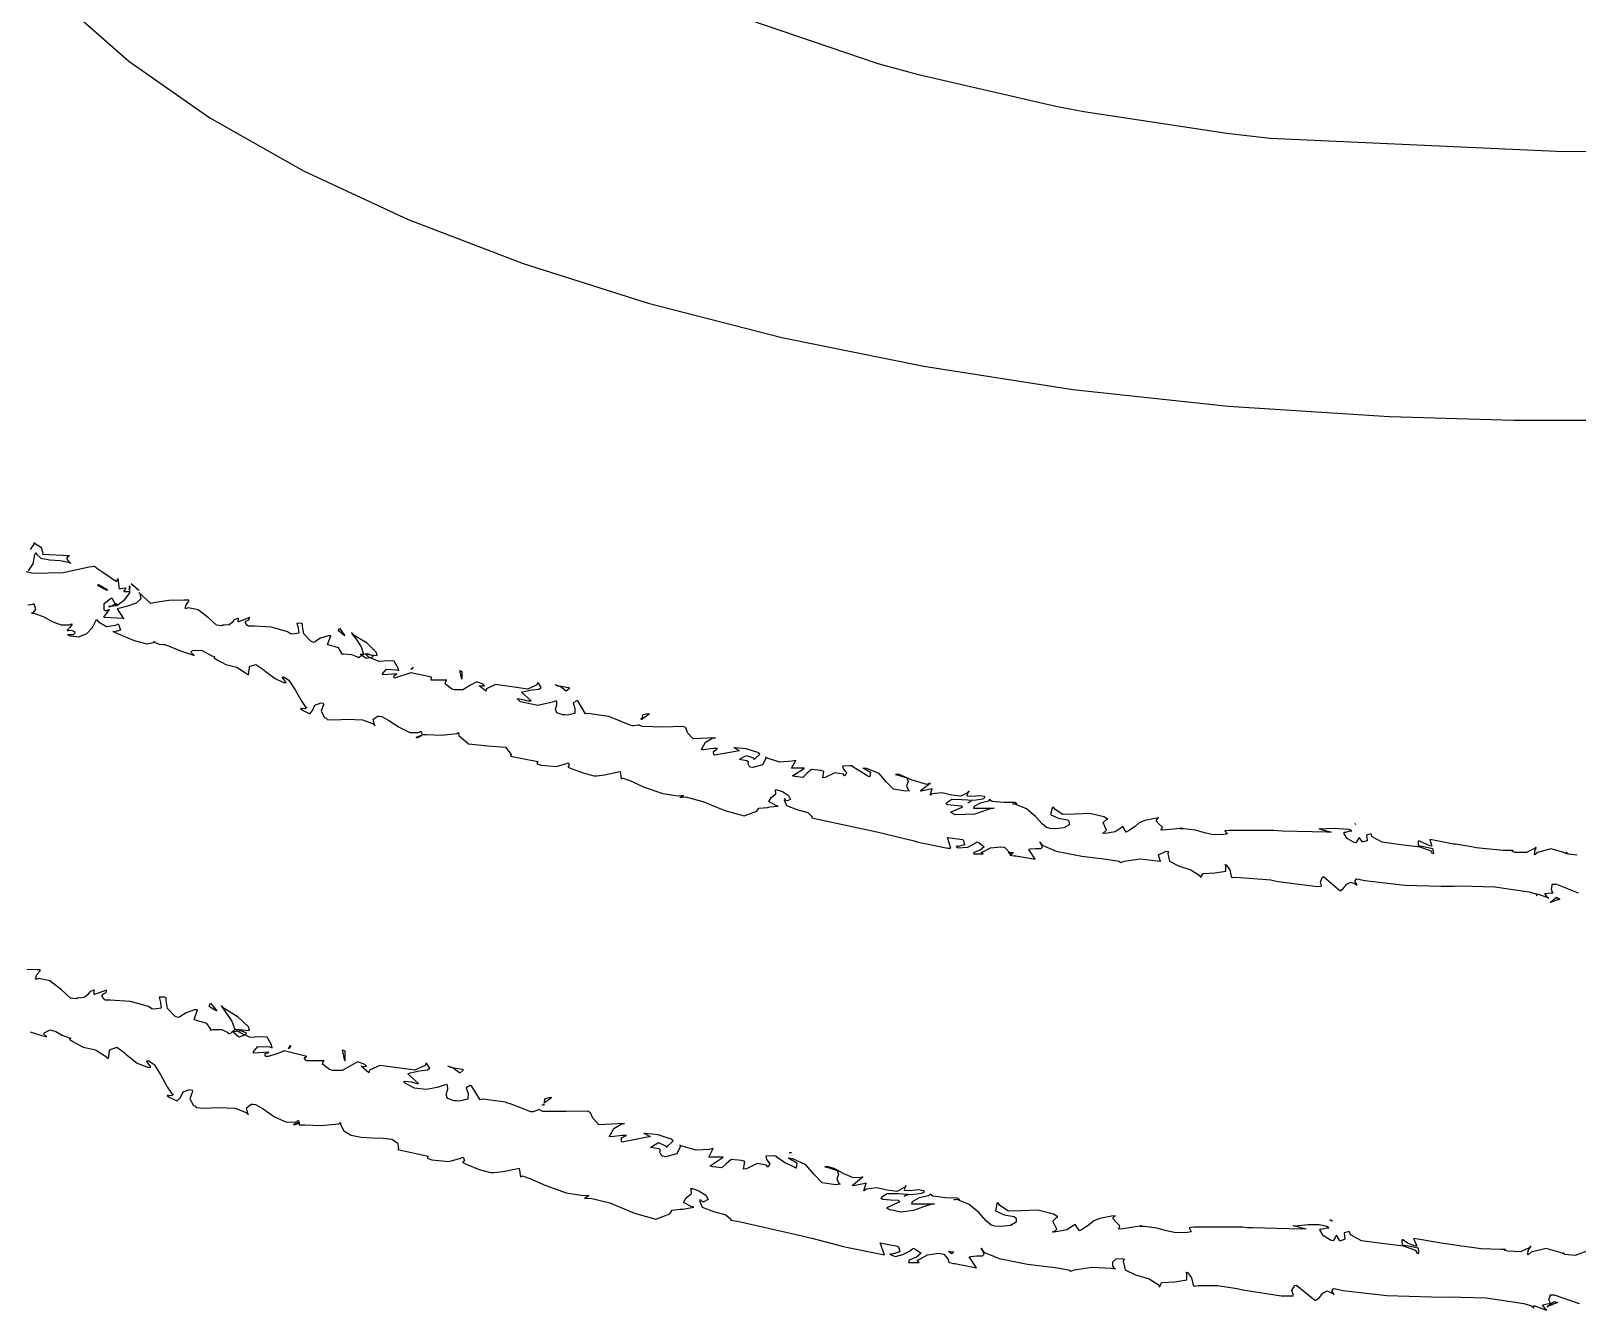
# Model space of a CAD drawing. Extents: x 51 to 306, y 22 to 311.
# Drawn here: x 127.9 to 178.2, y 46.4 to 88 of the extents above; entities that cross this region are included whole.
import ezdxf

# ---------------------------------------------------------------- set-up
doc = ezdxf.new("R2010")
doc.units = 0
doc.header["$MEASUREMENT"] = 0

msp = doc.modelspace()

# ---------------------------------------------------------------- linework, layer by layer
at = {"color": 7}
for points in [[(128.819, 88.9512), (131.043, 86.9996), (133.688, 85.1588), (136.727, 83.439), (140.135, 81.854), (143.885, 80.4139), (147.95, 79.1284), (152.305, 78.0108), (156.921, 77.0724), (161.775, 76.3214), (166.836, 75.7714), (172.081, 75.4338), (176.132, 75.3181), (177.483, 75.3181), (178.832, 75.3181)], [(178.718, 84.0673), (177.756, 84.0507), (168.195, 84.4822), (167.253, 84.5965), (166.784, 84.6501), (162.136, 85.3542), (161.678, 85.4424), (161.219, 85.5306), (156.748, 86.5547), (156.317, 86.6771), (155.443, 86.9156), (151.226, 88.3447)], [(127.776, 70.4109), (127.93, 70.6438), (127.987, 70.9443), (128.022, 71.0145), (128.036, 70.9605), (128.184, 70.8258), (128.468, 70.7718), (128.811, 70.7513), (129.075, 70.7002), (129.153, 70.6617), (129.111, 70.6822), (129.028, 70.8258), (129.095, 70.9083), (129.117, 70.9083), (128.235, 70.9443), (128.254, 70.9856), (128.199, 71.1648), (127.996, 71.2971), (127.952, 71.3313), (127.952, 71.2777), (127.835, 71.1122)], [(178.195, 61.1643), (177.894, 61.189), (177.836, 61.2429), (177.836, 61.2069), (177.756, 61.2429), (177.336, 61.3615), (176.9, 61.251), (176.812, 61.171), (176.797, 61.1822), (176.816, 61.2951), (176.859, 61.408), (176.848, 61.4193), (176.804, 61.3752), (176.538, 61.2429), (176.168, 61.251), (176.072, 61.2771), (176.106, 61.3131), (175.78, 61.3131), (174.898, 61.4013), (174.801, 61.4193), (174.748, 61.4288), (174.227, 61.5156), (174.166, 61.5237), (174.112, 61.5336), (173.46, 61.6574), (173.39, 61.6659), (173.46, 61.4535), (173.398, 61.4634), (173.064, 61.6133), (173.038, 61.6299), (173.016, 61.6081), (173.01, 61.4796), (173.24, 61.4331), (173.484, 61.3777), (173.514, 61.2345), (173.496, 61.2069), (173.436, 61.2937), (173.077, 61.426), (172.45, 61.499), (171.844, 61.5844), (171.519, 61.7569), (171.486, 61.8423), (171.447, 61.8465), (171.331, 61.8134), (171.344, 61.7195), (171.355, 61.6246), (171.239, 61.5929), (171.203, 61.5957), (171.097, 61.7361), (170.991, 61.5597), (170.929, 61.5692), (170.705, 61.6977), (170.604, 61.8589), (170.604, 61.9125), (170.664, 61.9125), (170.804, 61.9485), (170.851, 61.9485), (170.771, 61.9926), (170.241, 62.024), (169.818, 62.0021), (169.792, 62.0187), (170.179, 61.9125), (170.047, 61.9044), (168.6, 61.94), (168.451, 61.9485), (168.301, 61.958), (166.856, 61.9661), (166.723, 61.9485), (166.794, 61.8423), (166.68, 61.8285), (166.338, 61.8257), (166.061, 61.8917), (165.771, 61.9774), (165.399, 62.0187), (165.276, 62.0187), (165.312, 62.0529), (165.268, 62.0268), (164.702, 61.9746), (164.641, 61.9827), (164.659, 61.9912), (164.689, 62.0737), (164.579, 62.1771), (164.483, 62.2819), (164.543, 62.363), (164.571, 62.3715), (164.457, 62.3535), (164.118, 62.2847), (163.935, 62.2088), (163.806, 62.0984), (163.588, 61.9538), (163.513, 61.9125), (163.406, 62.0889), (163.353, 62.0543), (163.15, 61.9181), (162.837, 61.8684), (162.737, 61.8765), (162.772, 61.8878), (162.868, 61.9746), (162.811, 62.0945), (162.761, 62.2198), (162.87, 62.3217), (162.913, 62.3355), (162.784, 62.4113), (162.329, 62.5217), (161.845, 62.4914), (161.454, 62.4801), (161.195, 62.6456), (161.149, 62.7242), (161.105, 62.6869), (161.051, 62.4844), (161.302, 62.363), (161.6, 62.308), (161.642, 62.2653), (161.642, 62.2653), (161.658, 62.2501), (161.651, 62.1439), (161.478, 62.0543), (161.221, 62.0173), (161.029, 62.0324), (160.973, 62.0529), (160.92, 62.06), (160.776, 62.1757), (160.562, 62.4156), (160.263, 62.6703), (159.924, 62.8138), (159.808, 62.8304), (159.843, 62.8304), (159.931, 62.84), (159.949, 62.8304), (159.887, 62.8745), (159.534, 62.8745), (159.145, 62.9102), (159.067, 62.9708), (159.026, 62.9172), (158.762, 62.8565), (158.553, 62.7422), (158.538, 62.6883), (159.209, 62.6883), (159.111, 62.6801), (158.582, 62.4995), (157.947, 62.4777), (157.798, 62.5479), (157.814, 62.5658), (158.149, 62.7158), (158.185, 62.7242), (158.141, 62.7599), (157.92, 62.7779), (157.7, 62.7959), (157.656, 62.8304), (157.67, 62.877), (157.833, 62.9779), (158.159, 62.9765), (158.549, 62.9543), (158.844, 62.9969), (158.926, 63.041), (158.895, 63.0728), (158.729, 63.095), (158.49, 63.0686), (158.335, 63.0813), (158.371, 63.2188), (158.397, 63.2534), (158.35, 63.1941), (158.128, 63.0784), (157.841, 63.1169), (157.514, 63.1885), (157.211, 63.1543), (157.127, 63.1112), (157.198, 63.3236), (157.18, 63.3155), (156.844, 63.2449), (156.81, 63.2534), (157.127, 63.5), (157.021, 63.4559), (156.549, 63.602), (156.095, 63.8006), (155.998, 63.7826), (156.092, 63.7674), (156.367, 63.675), (156.413, 63.5579), (156.365, 63.4213), (156.422, 63.2809), (156.457, 63.2534), (156.329, 63.2411), (155.932, 63.3099), (155.698, 63.5455), (155.465, 63.8196), (155.073, 63.9808), (154.94, 63.9932), (154.984, 63.9851), (155.19, 63.8665), (155.171, 63.7191), (155.152, 63.7124), (155.098, 63.73), (154.613, 64.0306), (154.587, 64.0652), (154.511, 64.0719), (154.28, 64.0553), (154.304, 63.959), (154.408, 63.8362), (154.361, 63.7522), (154.34, 63.7466), (154.304, 63.8006), (154.026, 63.8447), (153.713, 63.6859), (153.635, 63.6764), (153.671, 63.8888), (153.575, 63.9216), (153.267, 63.9466), (153.118, 63.8182), (152.99, 63.6901), (152.725, 63.7163), (152.647, 63.7466), (153.035, 63.9932), (152.612, 63.9932), (152.753, 64.2415), (152.637, 64.2151), (152.232, 64.189), (151.861, 64.3019), (151.765, 64.346), (151.781, 64.3019), (151.676, 64.0955), (151.36, 64.0126), (151.271, 64.0292), (151.248, 64.0486), (151.201, 64.1325), (151.214, 64.1932), (151.167, 64.2331), (150.981, 64.2676), (150.919, 64.2758), (150.953, 64.3033), (151.152, 64.4081), (151.373, 64.3283), (151.412, 64.2758), (151.42, 64.2938), (151.579, 64.4356), (151.588, 64.4521), (151.526, 64.5061), (151.138, 64.6247), (150.786, 64.6561), (150.742, 64.6645), (150.759, 64.6561), (150.909, 64.5679), (150.919, 64.5583), (150.107, 64.4179), (150.088, 64.4356), (150.079, 64.5365), (150.186, 64.612), (150.213, 64.6285), (150.081, 64.6285), (149.745, 64.5859), (149.684, 64.5943), (149.71, 64.6384), (149.82, 64.8423), (150.059, 64.9746), (150.143, 64.9813), (149.401, 64.9471), (149.392, 64.9732), (149.242, 65.1358), (149.178, 65.2928), (149.189, 65.2999), (149.091, 65.344), (148.452, 65.326), (147.76, 65.344), (147.638, 65.4043), (147.628, 65.3962), (147.475, 65.3701), (147.425, 65.3701), (147.363, 65.3881), (146.782, 65.6262), (146.72, 65.6527), (146.658, 65.6703), (145.988, 65.7669), (145.91, 65.7571), (145.661, 66.1818), (145.626, 66.1843), (145.511, 66.1155), (145.569, 65.9391), (145.566, 65.7712), (145.318, 65.7158), (145.238, 65.7229), (145.171, 65.7271), (144.975, 65.7902), (144.938, 65.913), (144.979, 66.0562), (144.974, 66.1638), (144.956, 66.1818), (144.876, 66.1554), (144.361, 66.0315), (143.792, 66.1554), (143.687, 66.252), (143.731, 66.2615), (144.041, 66.1818), (144.146, 66.1818), (143.827, 66.4626), (143.91, 66.4905), (144.172, 66.5427), (144.395, 66.5688), (144.467, 66.6228), (144.388, 66.7452), (144.356, 66.7812), (144.33, 66.7096), (144.032, 66.5688), (143.509, 66.6404), (142.986, 66.712), (142.688, 66.5716), (142.663, 66.4986), (142.452, 66.675), (142.469, 66.6669), (142.589, 66.675), (142.628, 66.675), (142.583, 66.7247), (142.378, 66.8031), (142.164, 66.6888), (141.917, 66.5413), (141.645, 66.5371), (141.57, 66.5688), (141.516, 66.5963), (141.348, 66.7371), (141.376, 66.8472), (141.394, 66.8514), (141.394, 66.8514), (141.207, 66.8514), (141.147, 66.8514), (141.085, 66.8514), (140.899, 66.8514), (140.899, 66.8514), (140.891, 66.8542), (140.896, 66.9576), (140.899, 66.9576), (140.229, 67.098), (140.193, 67.0814), (139.726, 66.9315), (139.7, 66.9216), (139.686, 66.9325), (139.682, 67.007), (139.772, 67.0581), (139.77, 67.0638), (139.311, 67.0278), (139.297, 67.0539), (139.431, 67.2179), (139.77, 67.1961), (139.84, 67.1682), (139.817, 67.2511), (139.679, 67.4797), (139.48, 67.4867), (139.186, 67.4673), (138.839, 67.6204), (138.748, 67.6973), (139.135, 67.6631), (139.099, 67.7693), (138.804, 68.06), (138.385, 68.3147), (138.289, 68.4029), (138.305, 68.3687), (138.42, 68.2184), (138.606, 67.9457), (138.686, 67.7002), (138.546, 67.5929), (138.501, 67.5929), (138.473, 67.6106), (138.301, 67.685), (138.042, 67.7072), (137.972, 67.6973), (137.984, 67.739), (137.874, 67.9111), (137.583, 67.9993), (137.513, 68.0159), (137.619, 68.2985), (137.535, 68.2985), (137.283, 68.2198), (137.106, 68.1041), (137.054, 68.0861), (136.966, 68.1221), (136.745, 68.3602), (136.701, 68.6043), (136.701, 68.6855), (136.659, 68.7035), (136.511, 68.7063), (136.56, 68.5546), (136.581, 68.3891), (136.375, 68.3563), (136.313, 68.3687), (136.207, 68.4308), (135.691, 68.5849), (135.125, 68.6153), (134.938, 68.6153), (134.907, 68.6386), (134.833, 68.7296), (134.875, 68.7836), (134.957, 68.8248), (134.979, 68.8855), (134.973, 68.8979), (134.621, 68.7557), (134.609, 68.7613), (134.618, 68.8619), (134.621, 68.8619), (134.585, 68.8619), (134.477, 68.8192), (134.408, 68.7296), (134.312, 68.6537), (134.144, 68.6428), (134.092, 68.6513), (134.074, 68.6276), (133.899, 68.6456), (133.635, 68.8894), (133.3, 69.1473), (132.979, 69.2118), (132.891, 69.1804), (132.877, 69.1995), (132.917, 69.3085), (132.997, 69.4242), (132.997, 69.4612), (132.836, 69.4612), (132.352, 69.4489), (131.909, 69.3815), (131.763, 69.3568), (131.374, 69.7096), (131.403, 69.6722), (131.432, 69.5082), (131.286, 69.3649), (131.006, 69.263), (130.752, 69.1995), (130.668, 69.1804), (130.686, 69.1459), (130.863, 68.8717), (130.881, 68.8619), (130.245, 68.8979), (130.236, 68.9074), (130.386, 69.1183), (130.422, 69.1444), (130.386, 69.1444), (130.307, 69.1085), (130.281, 69.1085), (130.245, 69.1444), (130.241, 69.3484), (130.438, 69.5067), (130.492, 69.5332), (130.5, 69.5152), (130.624, 69.3028), (130.634, 69.2848), (130.686, 69.3127), (130.929, 69.4891), (131.083, 69.6997), (131.093, 69.7438), (131.083, 69.7357), (130.897, 69.7357), (130.881, 69.7438), (130.897, 69.7537), (130.955, 69.8458), (130.951, 69.85), (130.951, 69.85), (130.766, 69.8239), (130.74, 69.814), (130.704, 70.1668), (130.634, 70.0624), (130.634, 70.0624), (130.524, 70.1326), (130.325, 70.2744), (130.281, 70.309), (130.237, 70.3365), (130.038, 70.473), (129.928, 70.5556), (129.928, 70.5556), (129.76, 70.5294), (128.909, 70.3488), (127.934, 70.327), (127.706, 70.3792)], [(127.758, 69.3043), (127.933, 69.3265), (127.952, 69.3568), (127.961, 69.3222), (128.01, 69.1582), (127.918, 69.0453), (127.882, 69.0383), (127.982, 69.0217), (128.279, 68.9144), (128.574, 68.7571), (128.848, 68.6523), (129.109, 68.6594), (129.187, 68.6855), (129.193, 68.6594), (129.117, 68.5546), (129.042, 68.4844), (129.046, 68.4749), (129.08, 68.4749), (129.182, 68.4788), (129.285, 68.4294), (129.293, 68.4029), (129.297, 68.392), (129.235, 68.3288), (129.093, 68.3327), (129.046, 68.3327), (129.135, 68.3024), (129.423, 68.272), (129.68, 68.3701), (129.859, 68.5726), (129.965, 68.7627), (129.999, 68.8277), (130.059, 68.7571), (130.324, 68.5987), (130.624, 68.6513), (130.704, 68.6855), (130.721, 68.6513), (130.774, 68.4844), (130.584, 68.428), (130.528, 68.4389), (130.58, 68.4223), (130.806, 68.3204), (131.224, 68.1482), (131.629, 68.0434), (131.848, 68.0833), (131.869, 68.1221), (131.877, 68.0956), (132.031, 68.0297), (132.173, 68.0159), (132.221, 68.0159), (132.336, 67.9718), (132.697, 67.8272), (133.058, 67.6988), (133.174, 67.6631), (133.067, 67.7693), (133.119, 67.8201), (133.416, 67.8311), (133.745, 67.6451), (133.843, 67.6271), (133.809, 67.5929), (133.902, 67.5294), (134.207, 67.3612), (134.385, 67.3241), (134.557, 67.2814), (134.846, 67.0966), (134.938, 67.0278), (134.973, 67.2744), (134.993, 67.3146), (135.179, 67.3682), (135.413, 67.2123), (135.467, 67.1682), (135.519, 67.1241), (135.806, 66.9092), (136.08, 66.7812), (136.172, 66.7812), (136.032, 66.9576), (136.078, 66.9685), (136.256, 66.8528), (136.463, 66.5427), (136.654, 66.1942), (136.783, 66.004), (136.842, 65.9694), (136.843, 65.9666), (136.79, 65.9253), (136.67, 65.9335), (136.631, 65.9335), (136.699, 65.8813), (136.934, 65.7641), (137.028, 65.8647), (137.106, 66.0439), (137.308, 66.1183), (137.371, 66.1098), (137.379, 66.0658), (137.305, 65.8509), (137.419, 65.6399), (137.477, 65.6167), (137.507, 65.5796), (137.725, 65.5645), (138.165, 65.5863), (138.657, 65.563), (138.989, 65.4459), (139.065, 65.3701), (139.047, 65.4057), (139.003, 65.5821), (139.156, 65.6869), (139.207, 65.6869), (139.287, 65.6731), (139.514, 65.5465), (139.849, 65.3217), (140.197, 65.1577), (140.474, 65.1563), (140.546, 65.1937), (140.554, 65.1852), (140.582, 65.1122), (140.582, 65.0875), (140.74, 65.0875), (141.22, 65.0709), (141.727, 65.1235), (141.781, 65.1577), (141.789, 65.06), (142.105, 64.7883), (142.733, 64.7167), (143.309, 64.6726), (143.491, 64.437), (143.474, 64.3819), (144.356, 64.2056), (144.322, 64.1354), (144.463, 64.0913), (144.964, 64.0472), (145.291, 64.1435), (145.344, 64.1696), (145.36, 64.16), (145.383, 64.087), (145.344, 64.0443), (145.344, 64.0292), (145.441, 63.9851), (145.834, 63.8362), (146.137, 63.7565), (146.19, 63.7466), (146.276, 63.7466), (146.535, 63.7783), (146.932, 63.8623), (147.038, 63.8888), (147.072, 63.6404), (147.122, 63.6669), (147.352, 63.5882), (147.826, 63.3772), (148.427, 63.1652), (148.923, 63.0936), (149.085, 63.1112), (149.085, 63.095), (149.005, 63.041), (148.978, 63.041), (149.162, 63.0548), (149.728, 62.9116), (150.45, 62.6138), (151.081, 62.4417), (151.489, 62.5919), (151.554, 62.6883), (151.554, 62.6883), (151.835, 62.7158), (151.871, 62.7242), (151.915, 62.7338), (152.188, 62.7585), (152.188, 62.7585), (152.108, 62.7807), (151.883, 62.9059), (151.95, 63.0372), (152.108, 63.161), (152.101, 63.2767), (152.083, 63.2876), (152.144, 63.2876), (152.326, 63.2284), (152.523, 63.0989), (152.587, 62.9765), (152.472, 62.9324), (152.436, 62.9348), (152.4, 63.0068), (152.379, 62.9666), (152.458, 62.7736), (152.787, 62.6498), (153.143, 62.545), (153.289, 62.4057), (153.282, 62.3715), (153.475, 62.3369), (155.389, 61.9206), (155.575, 61.8765), (155.671, 61.8504), (156.606, 61.6218), (156.704, 61.5957), (156.792, 61.5692), (157.71, 61.3929), (157.798, 61.3833), (157.692, 61.7361), (158.185, 61.6659), (158.211, 61.6398), (158.251, 61.4938), (158.037, 61.4412), (157.974, 61.4535), (158.018, 61.4013), (158.361, 61.4193), (158.634, 61.5777), (158.644, 61.5957), (158.71, 61.5721), (158.889, 61.4355), (158.762, 61.3227), (158.549, 61.2482), (158.538, 61.2069), (158.538, 61.2069), (158.856, 61.2069), (158.786, 61.2429), (158.846, 61.269), (159.089, 61.3971), (159.42, 61.437), (159.526, 61.4193), (159.577, 61.4013), (159.698, 61.2567), (159.727, 61.171), (159.738, 61.171), (159.738, 61.1628), (159.87, 61.1367), (159.915, 61.1367), (160.55, 61.0306), (160.338, 61.3473), (160.39, 61.3653), (160.561, 61.3819), (160.725, 61.3791), (160.783, 61.4232), (160.718, 61.5569), (160.69, 61.5957), (160.773, 61.4825), (161.232, 61.2923), (162.065, 61.1283), (162.873, 61.0306), (163.274, 60.9685), (163.336, 60.9244), (163.441, 60.9685), (163.962, 61.0362), (164.517, 60.9783), (164.641, 60.9604), (164.614, 60.9783), (164.565, 61.1724), (164.814, 61.2895), (164.888, 61.2771), (164.863, 61.2098), (164.919, 60.9618), (165.219, 60.8157), (165.617, 60.6873), (165.892, 60.5137), (165.946, 60.4312), (165.936, 60.4421), (166.012, 60.5677), (166.401, 60.5896), (166.755, 60.6393), (166.754, 60.8238), (166.723, 60.8542), (166.77, 60.8461), (166.886, 60.6834), (166.926, 60.4629), (166.97, 60.4312), (167.075, 60.4492), (168.221, 60.3525), (168.345, 60.325), (168.468, 60.2989), (169.73, 60.1405), (169.863, 60.1486), (169.871, 60.1666), (169.831, 60.2947), (169.896, 60.4478), (169.933, 60.4654), (170.462, 60.0082), (170.496, 60.0135), (170.59, 60.0908), (170.691, 60.2149), (170.819, 60.2809), (170.983, 60.2188), (171.027, 60.1846), (171.017, 60.2022), (170.959, 60.3042), (171.005, 60.3913), (171.027, 60.3952), (171.282, 60.3345), (172.583, 60.1804), (173.769, 60.1486), (174.166, 60.1486), (174.387, 60.1581), (175.507, 60.132), (176.627, 59.9641), (176.848, 59.902), (176.882, 59.8318), (176.882, 59.902), (176.917, 59.8936), (177.235, 59.7778), (177.271, 59.7598), (177.23, 59.7863), (177.143, 59.9144), (177.344, 59.9362), (177.411, 59.9362), (177.389, 59.9447), (177.355, 60.0523), (177.377, 60.1775), (177.377, 60.2188), (177.377, 60.2188), (177.482, 60.2188), (177.517, 60.2188), (178.223, 59.9362)], [(178.594, 48.3087), (178.121, 48.1266), (177.79, 48.1637), (177.73, 48.2244), (177.73, 48.1902), (177.642, 48.2258), (177.177, 48.3581), (176.698, 48.2424), (176.601, 48.1542), (176.585, 48.1651), (176.596, 48.296), (176.681, 48.4216), (176.671, 48.4367), (176.627, 48.3842), (176.341, 48.248), (175.93, 48.2685), (175.824, 48.2946), (175.86, 48.3306), (175.709, 48.3224), (175.07, 48.3443), (174.519, 48.4202), (174.413, 48.4367), (174.359, 48.4463), (173.769, 48.5345), (173.707, 48.5429), (173.645, 48.5525), (172.94, 48.6752), (172.861, 48.6833), (172.967, 48.4367), (172.896, 48.4463), (172.671, 48.5292), (172.534, 48.6311), (172.508, 48.6473), (172.486, 48.6241), (172.496, 48.4822), (172.755, 48.4325), (173.014, 48.3761), (173.025, 48.2191), (173.002, 48.1902), (172.937, 48.2879), (172.534, 48.4396), (171.837, 48.5165), (171.166, 48.6075), (170.813, 48.8019), (170.78, 48.8957), (170.739, 48.8996), (170.611, 48.8668), (170.62, 48.7673), (170.63, 48.6625), (170.503, 48.6131), (170.462, 48.6131), (170.356, 48.7895), (170.251, 48.6131), (170.179, 48.6227), (169.933, 48.7673), (169.827, 48.9423), (169.827, 49.0001), (169.845, 48.992), (170.043, 49.0361), (170.109, 49.0361), (170.04, 49.0774), (169.792, 49.1271), (169.434, 49.1257), (169.121, 49.0968), (168.971, 49.0897), (168.945, 49.1063), (169.369, 49.0001), (169.219, 48.992), (167.622, 49.028), (167.463, 49.0361), (167.295, 49.0541), (165.708, 49.0541), (165.559, 49.0361), (165.629, 48.8957), (165.506, 48.8763), (165.132, 48.864), (164.826, 48.9313), (164.507, 49.0252), (164.105, 49.0721), (163.971, 49.0721), (164.006, 49.1063), (163.952, 49.0802), (163.336, 48.992), (163.266, 49.0001), (163.282, 49.0086), (163.309, 49.0968), (163.186, 49.2125), (163.077, 49.3296), (163.134, 49.4164), (163.16, 49.4249), (163.033, 49.4069), (162.654, 49.3377), (162.458, 49.2566), (162.32, 49.1367), (162.08, 48.9754), (161.995, 48.9299), (161.855, 49.1423), (161.793, 49.1077), (161.576, 48.9659), (161.229, 48.8957), (161.113, 48.8957), (161.152, 48.9052), (161.254, 48.992), (161.188, 49.1162), (161.127, 49.2524), (161.243, 49.3709), (161.29, 49.3889), (161.145, 49.4743), (160.639, 49.6051), (160.107, 49.579), (159.682, 49.5734), (159.399, 49.7611), (159.349, 49.8479), (159.302, 49.809), (159.253, 49.5875), (159.538, 49.4563), (159.87, 49.397), (159.915, 49.3529), (159.915, 49.3529), (159.934, 49.3339), (159.931, 49.2111), (159.742, 49.112), (159.453, 49.0707), (159.238, 49.0859), (159.173, 49.1063), (159.112, 49.1201), (158.954, 49.2538), (158.722, 49.5169), (158.399, 49.7872), (158.031, 49.9375), (157.904, 49.954), (157.948, 49.954), (158.062, 49.9636), (158.08, 49.954), (158.008, 49.9981), (157.63, 50.0034), (157.215, 50.0599), (157.127, 50.1304), (157.073, 50.0712), (156.774, 50.0119), (156.544, 49.874), (156.527, 49.8119), (157.269, 49.8119), (157.185, 49.8066), (156.941, 49.7265), (156.585, 49.597), (156.181, 49.5406), (155.819, 49.6175), (155.715, 49.6715), (155.733, 49.6895), (156.104, 49.8658), (156.14, 49.8821), (156.096, 49.9181), (155.852, 49.936), (155.592, 49.954), (155.539, 49.9883), (155.552, 50.0394), (155.735, 50.1509), (156.099, 50.1481), (156.536, 50.1191), (156.859, 50.1551), (156.95, 50.2006), (156.92, 50.2363), (156.742, 50.268), (156.478, 50.2405), (156.3, 50.2461), (156.326, 50.3798), (156.351, 50.4112), (156.296, 50.3439), (156.041, 50.2102), (155.73, 50.2571), (155.383, 50.3372), (155.062, 50.286), (154.976, 50.2348), (155.046, 50.4832), (155.018, 50.4747), (154.631, 50.4031), (154.587, 50.4112), (154.94, 50.6938), (154.864, 50.6621), (154.598, 50.6649), (154.295, 50.8014), (154.007, 50.9626), (153.775, 51.0247), (153.705, 51.0124), (153.805, 50.9972), (154.105, 50.8991), (154.15, 50.7697), (154.097, 50.6208), (154.161, 50.4733), (154.2, 50.4472), (154.058, 50.4306), (153.617, 50.5008), (153.352, 50.7654), (153.088, 51.0826), (152.655, 51.2755), (152.506, 51.2932), (152.55, 51.2851), (152.787, 51.1485), (152.772, 50.982), (152.753, 50.9764), (152.699, 51.0039), (152.394, 51.1584), (152.144, 51.3306), (152.117, 51.3652), (152.035, 51.3761), (151.78, 51.3652), (151.803, 51.2547), (151.914, 51.1129), (151.858, 51.0177), (151.835, 51.0124), (151.801, 51.0702), (151.5, 51.1224), (151.147, 50.9503), (151.059, 50.9404), (151.095, 51.1888), (150.992, 51.2258), (150.656, 51.2561), (150.49, 51.1182), (150.345, 50.9806), (150.053, 51.0124), (149.967, 51.0466), (150.39, 51.3292), (149.931, 51.3292), (150.071, 51.6117), (149.947, 51.5856), (149.512, 51.5592), (149.093, 51.6738), (148.978, 51.7179), (148.995, 51.6654), (148.88, 51.4354), (148.518, 51.3472), (148.413, 51.3652), (148.386, 51.3884), (148.332, 51.489), (148.351, 51.5592), (148.305, 51.6033), (148.095, 51.6393), (148.026, 51.646), (148.07, 51.6819), (148.291, 51.8061), (148.518, 51.7052), (148.555, 51.646), (148.564, 51.664), (148.748, 51.8418), (148.766, 51.8583), (148.704, 51.9204), (148.277, 52.0622), (147.866, 52.0968), (147.814, 52.1049), (147.83, 52.0968), (148.016, 52.0086), (148.026, 51.9987), (147.108, 51.8223), (147.088, 51.8432), (147.085, 51.9561), (147.213, 52.0266), (147.249, 52.0347), (147.107, 52.0347), (146.746, 51.9906), (146.685, 51.9987), (146.711, 52.0428), (146.838, 52.2647), (147.09, 52.415), (147.179, 52.4235), (146.333, 52.3875), (146.323, 52.415), (146.155, 52.5956), (146.076, 52.7706), (146.086, 52.7763), (145.98, 52.8299), (145.278, 52.8161), (144.525, 52.8204), (144.392, 52.8807), (144.382, 52.8726), (144.205, 52.8105), (144.146, 52.8105), (144.074, 52.8285), (143.439, 53.0765), (143.368, 53.0931), (143.306, 53.1206), (142.574, 53.2172), (142.486, 53.1992), (142.205, 53.6582), (142.161, 53.6607), (142.028, 53.5862), (142.089, 53.3975), (142.085, 53.2172), (141.801, 53.1566), (141.71, 53.1633), (141.636, 53.1675), (141.417, 53.2363), (141.38, 53.3756), (141.428, 53.5411), (141.416, 53.6706), (141.394, 53.6924), (141.316, 53.6706), (141.088, 53.6004), (140.727, 53.534), (140.346, 53.5739), (140.056, 53.7256), (139.983, 53.7986), (140.035, 53.8081), (140.242, 53.7778), (140.416, 53.7284), (140.476, 53.7284), (140.123, 54.0452), (140.217, 54.0784), (140.513, 54.1405), (140.766, 54.1694), (140.847, 54.2244), (140.757, 54.3595), (140.722, 54.398), (140.692, 54.3168), (140.36, 54.1609), (139.788, 54.2396), (139.215, 54.3197), (138.883, 54.1637), (138.854, 54.0812), (138.606, 54.2918), (138.624, 54.2837), (138.742, 54.2918), (138.782, 54.2918), (138.728, 54.3458), (138.496, 54.4297), (138.261, 54.3059), (137.988, 54.15), (137.672, 54.15), (137.583, 54.1874), (137.53, 54.2135), (137.349, 54.3553), (137.388, 54.4657), (137.407, 54.4682), (137.407, 54.4682), (137.195, 54.4682), (137.124, 54.4682), (137.053, 54.4682), (136.842, 54.4682), (136.842, 54.4682), (136.814, 54.4752), (136.75, 54.5539), (136.819, 54.6104), (136.842, 54.6104), (136.102, 54.7867), (136.066, 54.7702), (135.801, 54.6724), (135.577, 54.6104), (135.503, 54.6104), (135.489, 54.6241), (135.489, 54.7081), (135.607, 54.7412), (135.607, 54.7508), (135.114, 54.7165), (135.097, 54.7441), (135.242, 54.937), (135.634, 54.919), (135.713, 54.8929), (135.69, 54.9836), (135.545, 55.2344), (135.325, 55.2457), (134.998, 55.2305), (134.615, 55.4055), (134.515, 55.4923), (134.973, 55.4563), (134.938, 55.572), (134.607, 55.8892), (134.152, 56.1717), (134.056, 56.2681), (134.072, 56.224), (134.197, 56.0557), (134.403, 55.7569), (134.497, 55.4852), (134.352, 55.3544), (134.302, 55.3501), (134.275, 55.378), (134.08, 55.4701), (133.781, 55.4743), (133.703, 55.4563), (133.715, 55.5018), (133.583, 55.6867), (133.252, 55.783), (133.174, 55.8091), (133.28, 56.1277), (133.186, 56.1277), (132.908, 56.031), (132.705, 55.8973), (132.644, 55.8793), (132.547, 55.9153), (132.304, 56.1717), (132.256, 56.4293), (132.256, 56.5146), (132.206, 56.5355), (132.035, 56.5397), (132.079, 56.3658), (132.097, 56.1785), (131.867, 56.1453), (131.798, 56.1619), (131.682, 56.2335), (131.105, 56.3961), (130.44, 56.4363), (130.281, 56.4444), (130.247, 56.4706), (130.167, 56.5796), (130.218, 56.6431), (130.31, 56.6882), (130.324, 56.7517), (130.315, 56.7612), (129.928, 56.6208), (129.913, 56.6289), (129.919, 56.7531), (129.928, 56.7612), (129.891, 56.7612), (129.78, 56.7133), (129.698, 56.6127), (129.589, 56.5245), (129.417, 56.5065), (129.363, 56.5146), (129.341, 56.4871), (129.143, 56.5051), (128.852, 56.7754), (128.48, 57.066), (128.122, 57.1458), (128.022, 57.114), (128.006, 57.1362), (128.054, 57.2742), (128.165, 57.3938), (128.165, 57.4326), (128.053, 57.4326), (127.721, 57.4354)], [(127.832, 55.4136), (128.243, 55.2813), (128.375, 55.2457), (128.271, 55.3501), (128.312, 55.3932), (128.481, 55.4729), (128.67, 55.426), (128.88, 55.306), (129.082, 55.2221), (129.153, 55.2097), (129.117, 55.1737), (129.22, 55.1007), (129.558, 54.912), (129.764, 54.8707), (129.964, 54.8224), (130.286, 54.6185), (130.387, 54.5402), (130.422, 54.7867), (130.449, 54.8351), (130.66, 54.9067), (130.897, 54.7342), (130.951, 54.6806), (131.003, 54.6365), (131.317, 54.3899), (131.682, 54.2491), (131.763, 54.2576), (131.622, 54.4682), (131.674, 54.4795), (131.869, 54.3486), (132.089, 54.0025), (132.296, 53.6166), (132.438, 53.4088), (132.504, 53.3756), (132.504, 53.3742), (132.436, 53.3315), (132.328, 53.3396), (132.292, 53.3396), (132.363, 53.2832), (132.616, 53.1594), (132.723, 53.2694), (132.817, 53.4596), (133.036, 53.5284), (133.103, 53.516), (133.12, 53.4638), (133.036, 53.2268), (133.152, 53.0091), (133.21, 52.9869), (133.237, 52.9456), (133.478, 52.9237), (133.967, 52.9527), (134.507, 52.9276), (134.864, 52.79), (134.938, 52.7043), (134.92, 52.7484), (134.875, 52.9347), (135.024, 53.0518), (135.078, 53.0571), (135.166, 53.0433), (135.418, 52.9015), (135.792, 52.6479), (136.179, 52.4676), (136.487, 52.4813), (136.561, 52.5279), (136.569, 52.5198), (136.595, 52.4207), (136.595, 52.3875), (136.772, 52.3875), (137.305, 52.3572), (137.874, 52.4136), (137.936, 52.4577), (137.94, 52.3903), (138.045, 52.1892), (138.287, 52.0428), (138.614, 51.9811), (138.976, 51.9645), (139.325, 51.9546), (139.612, 51.912), (139.788, 51.7991), (139.82, 51.6269), (139.806, 51.5758), (140.794, 51.3652), (140.758, 51.2932), (140.907, 51.241), (141.458, 51.1926), (141.851, 51.3031), (141.923, 51.3292), (141.945, 51.3126), (141.975, 51.2149), (141.923, 51.1694), (141.923, 51.1528), (142.028, 51.1006), (142.446, 50.9281), (142.777, 50.8455), (142.839, 50.836), (142.937, 50.836), (143.232, 50.8674), (143.651, 50.9503), (143.757, 50.9764), (143.793, 50.6938), (143.852, 50.7199), (144.104, 50.636), (144.625, 50.4088), (145.285, 50.1745), (145.834, 50.0821), (146.014, 50.0944), (146.014, 50.0683), (145.9, 49.9981), (145.874, 49.9883), (146.076, 50.002), (146.702, 49.8394), (147.501, 49.5032), (148.2, 49.3145), (148.657, 49.4908), (148.732, 49.6013), (148.732, 49.6013), (148.996, 49.6355), (149.085, 49.6355), (149.129, 49.6454), (149.437, 49.7057), (149.437, 49.7057), (149.35, 49.7279), (149.106, 49.8602), (149.185, 50.0063), (149.362, 50.1537), (149.353, 50.2916), (149.331, 50.3068), (149.399, 50.3068), (149.604, 50.2405), (149.829, 50.0944), (149.9, 49.9498), (149.764, 49.8821), (149.718, 49.8821), (149.648, 49.954), (149.625, 49.911), (149.707, 49.7004), (150.075, 49.5667), (150.476, 49.4577), (150.643, 49.3159), (150.636, 49.2827), (150.857, 49.2485), (152.964, 48.7729), (153.176, 48.7193), (153.281, 48.6929), (154.304, 48.4283), (154.41, 48.4008), (154.515, 48.3747), (155.539, 48.1722), (155.645, 48.1542), (155.505, 48.5429), (156.068, 48.4367), (156.103, 48.4117), (156.143, 48.248), (155.896, 48.1764), (155.822, 48.1902), (155.847, 48.1542), (156.006, 48.103), (156.245, 48.1584), (156.456, 48.2741), (156.553, 48.3485), (156.563, 48.3665), (156.636, 48.3443), (156.833, 48.2011), (156.69, 48.0716), (156.447, 47.975), (156.421, 47.9076), (156.421, 47.9076), (156.774, 47.9076), (156.704, 47.9778), (156.774, 48.0053), (157.043, 48.1499), (157.401, 48.2078), (157.515, 48.1902), (157.57, 48.1693), (157.704, 48.0219), (157.74, 47.9143), (157.762, 47.9076), (157.762, 47.8991), (157.894, 47.8716), (157.938, 47.8716), (158.644, 47.7312), (158.397, 48.084), (158.455, 48.102), (158.645, 48.1182), (158.829, 48.1196), (158.893, 48.1736), (158.817, 48.3224), (158.786, 48.3665), (158.878, 48.2424), (159.381, 48.037), (160.302, 47.8511), (161.196, 47.7365), (161.642, 47.6691), (161.713, 47.625), (161.827, 47.6691), (162.409, 47.7531), (163.027, 47.7132), (163.16, 47.6952), (163.134, 47.709), (163.08, 47.7905), (163.076, 47.9213), (163.184, 48.0191), (163.38, 48.0275), (163.442, 48.0138), (163.415, 47.9393), (163.475, 47.662), (163.812, 47.5022), (164.255, 47.3685), (164.553, 47.1854), (164.607, 47.0958), (164.594, 47.1082), (164.673, 47.2475), (165.094, 47.2765), (165.483, 47.3396), (165.487, 47.5534), (165.453, 47.589), (165.506, 47.5753), (165.633, 47.4003), (165.687, 47.1689), (165.735, 47.1318), (165.858, 47.1579), (166.479, 47.1579), (167.12, 47.0531), (167.253, 47.0256), (167.385, 46.9995), (168.555, 46.8133), (168.945, 46.8133), (168.953, 46.8408), (168.905, 46.9896), (169.004, 47.1495), (169.051, 47.166), (169.65, 46.6729), (169.689, 46.6781), (169.799, 46.7653), (169.915, 46.9071), (170.057, 46.9759), (170.239, 46.8919), (170.285, 46.8492), (170.267, 46.8672), (170.206, 46.9815), (170.265, 47.0598), (170.285, 47.0598), (170.567, 46.9896), (172, 46.827), (173.451, 46.7886), (173.743, 46.779), (173.99, 46.7886), (175.224, 46.7568), (176.459, 46.5681), (176.706, 46.4965), (176.778, 46.4263), (176.778, 46.4965), (176.812, 46.488), (177.165, 46.3642), (177.201, 46.3543), (177.155, 46.3808), (177.058, 46.5268), (177.269, 46.5667), (177.341, 46.5667), (177.318, 46.5737), (177.271, 46.6824), (177.307, 46.808), (177.307, 46.8492), (177.307, 46.8492), (177.447, 46.8492), (177.447, 46.8492), (178.259, 46.5667)]]:
    msp.add_lwpolyline(points, dxfattribs=at)
for points in [[(130.035, 69.9562), (130.061, 69.9657), (130.324, 69.8154), (130.351, 69.7798), (130.324, 69.7893), (130.051, 69.9301), (130.035, 69.9562)], [(131.374, 69.7798), (131.127, 69.9904), (131.153, 69.9742), (131.364, 69.7978), (131.374, 69.7798)], [(131.057, 69.9202), (131.074, 69.9036), (131.072, 69.7879), (131.057, 69.7798), (131.065, 69.7893), (131.065, 69.9121), (131.057, 69.9202)], [(130.634, 69.3568), (130.634, 69.3388), (130.668, 69.2848), (130.668, 69.2848), (130.642, 69.2767), (130.451, 69.2506), (130.387, 69.2506), (130.448, 69.2506), (130.616, 69.3388), (130.634, 69.3568)], [(137.866, 68.4749), (137.9, 68.5451), (138.077, 68.2985), (138.05, 68.3161), (137.874, 68.4569), (137.866, 68.4749)], [(138.571, 67.6973), (138.631, 67.6973), (138.809, 67.7291), (138.987, 67.6617), (138.994, 67.6271), (138.952, 67.5929), (138.768, 67.5569), (138.616, 67.6712), (138.571, 67.6973)], [(140.229, 67.2042), (140.299, 67.2744), (140.299, 67.2744), (140.246, 67.2137), (140.229, 67.2042)], [(141.817, 67.1682), (141.887, 67.134), (141.887, 66.8874), (141.817, 67.1682)], [(145.028, 66.675), (145, 66.675), (144.93, 66.7025), (144.921, 66.711), (144.93, 66.7025), (145.003, 66.675), (145.028, 66.675)], [(145.028, 66.675), (145.054, 66.6669), (145.353, 66.6228), (145.38, 66.6048), (145.376, 66.5759), (145.282, 66.4944), (145.088, 66.6489), (145.028, 66.675)], [(147.744, 65.6167), (147.744, 65.6167), (147.716, 65.5807), (147.708, 65.5807), (147.744, 65.6167)], [(147.99, 65.7571), (147.744, 65.5807), (147.76, 65.6086), (147.786, 65.7366), (147.943, 65.7698), (147.99, 65.7571)], [(140.406, 64.9813), (140.406, 64.9993), (140.538, 65.0515), (140.582, 65.0515), (140.572, 65.0434), (140.447, 64.9813), (140.406, 64.9813)], [(158.361, 62.8646), (158.385, 62.8812), (158.466, 62.9186), (158.388, 62.8756), (158.361, 62.8646)], [(170.991, 62.1591), (170.991, 62.1591), (170.957, 62.1866), (170.957, 62.1951), (170.991, 62.1591)], [(159.668, 61.2429), (159.709, 61.2496), (159.839, 61.2468), (159.789, 61.189), (159.772, 61.171), (159.668, 61.2429)], [(177.624, 59.7256), (177.307, 59.6194), (177.517, 59.7958), (177.624, 59.7256)], [(133.667, 56.2681), (133.703, 56.3383), (133.915, 56.0917), (133.871, 56.1012), (133.667, 56.2268), (133.667, 56.2681)], [(134.408, 55.4221), (134.475, 55.4221), (134.677, 55.4524), (134.86, 55.3847), (134.867, 55.3501), (134.827, 55.305), (134.623, 55.2415), (134.452, 55.3875), (134.408, 55.4221)], [(136.242, 54.8569), (136.313, 54.9631), (136.317, 54.9589), (136.259, 54.8665), (136.242, 54.8569)], [(138.006, 54.821), (138.077, 54.7867), (138.077, 54.4682), (138.006, 54.821)], [(141.534, 54.2576), (141.507, 54.2576), (141.436, 54.2837), (141.428, 54.2918), (141.454, 54.2918), (141.514, 54.2576), (141.534, 54.2576)], [(141.534, 54.2576), (141.569, 54.2491), (141.895, 54.1969), (141.923, 54.1874), (141.919, 54.1542), (141.821, 54.0632), (141.604, 54.2315), (141.534, 54.2576)], [(144.569, 53.0571), (144.569, 53.0571), (144.541, 53.0229), (144.533, 53.0229), (144.533, 53.0229), (144.507, 53.0229), (144.498, 53.0229), (144.569, 53.0571)], [(144.815, 53.2694), (144.569, 53.0931), (144.577, 53.111), (144.585, 53.2349), (144.762, 53.2818), (144.815, 53.2694)], [(136.419, 52.3875), (136.419, 52.4055), (136.551, 52.4577), (136.595, 52.4577), (136.595, 52.4411), (136.463, 52.3875), (136.419, 52.3875)], [(152.612, 51.4696), (152.594, 51.4696), (152.553, 51.4696), (152.54, 51.4696), (152.54, 51.4696), (152.602, 51.4794), (152.612, 51.4696)], [(156.281, 50.0585), (156.311, 50.075), (156.413, 50.1124), (156.314, 50.0712), (156.281, 50.0585)], [(170.215, 49.2485), (170.215, 49.2485), (170.162, 49.2827), (170.145, 49.2827), (170.162, 49.2827), (170.215, 49.258), (170.215, 49.2485)], [(157.728, 48.2604), (157.769, 48.2656), (157.898, 48.2519), (157.85, 48.1997), (157.832, 48.1902), (157.728, 48.2604)], [(177.553, 46.6027), (177.201, 46.4605), (177.447, 46.6369), (177.553, 46.6027)]]:
    msp.add_lwpolyline(points, close=True, dxfattribs=at)

doc.saveas('drawing.dxf')
